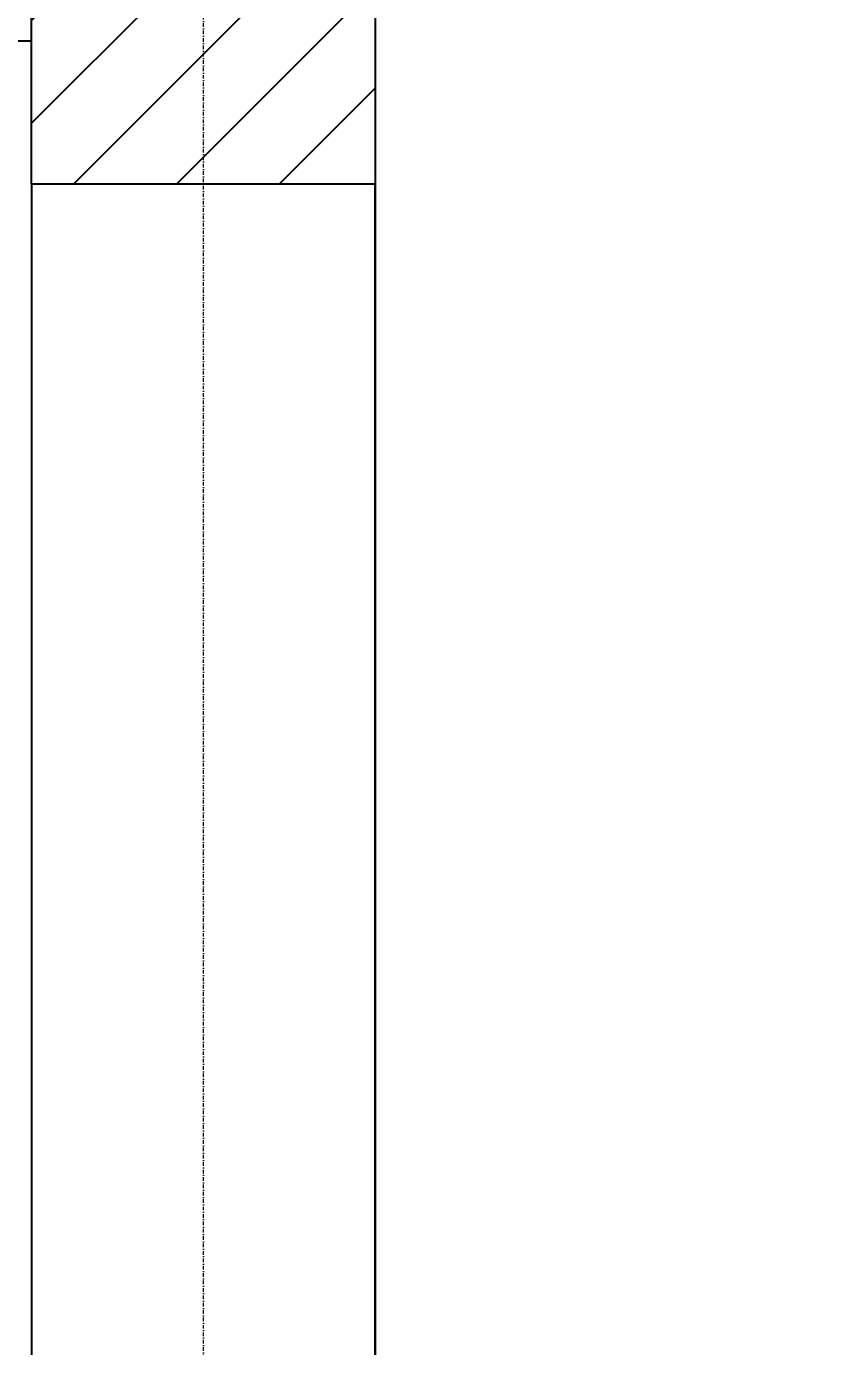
# Model space of a CAD drawing. Header units: millimetres. Extents: x -455371 to 117772, y -78417 to 116564.
# Drawn here: x -20644 to -19939, y 54284 to 55435 of the extents above; entities that cross this region are included whole.
import ezdxf

# ---------------------------------------------------------------- set-up
doc = ezdxf.new("R2010")
doc.units = ezdxf.units.MM
doc.linetypes.add('TRATTOPUNTO', pattern=[25.4, 12.7, -6.35, 0, -6.35])
doc.layers.get('0').update_dxf_attribs({"color": 255})
for name, color, linetype, lineweight in [('Cls', 7, 'Continuous', 25), ('fili fissi tratteggiati', 210, 'TRATTOPUNTO', 18), ('quote', 5, 'Continuous', 15)]:
    doc.layers.add(name, color=color, linetype=linetype, lineweight=lineweight)
doc.layers.add('RETINI', color=253, linetype='Continuous')
doc.styles.get("Standard").update_dxf_attribs({"font": 'arial.ttf'})
doc.dimstyles.new('scala1 a 50', dxfattribs={"dimtxt": 75, "dimasz": 50, "dimexe": 0.18, "dimexo": 250, "dimgap": 100, "dimtad": 2, "dimdec": 0, "dimlfac": 0.1, "dimzin": 0, "dimdsep": 46, "dimtxsty": 'Standard', "dimblk": 'OBLIQUE', "dimcen": -100, "dimadec": 0, "dimazin": 0, "dimtfac": 1, "dimtdec": 0, "dimtofl": 0, "dimtmove": 0, "dimatfit": 3, "dimfxl": 250, "dimfxlon": 1, "dimtolj": 1, "dimtzin": 0, "dimarcsym": 0})

# ---------------------------------------------------------------- blocks, each defined once
blk = doc.blocks.new('_Oblique')
at = {"color": 0, "linetype": 'ByBlock', "lineweight": -2}
blk.add_line((-0.5, -0.5), (0.5, 0.5), dxfattribs=at)
blk = doc.blocks.new('*D2223')
at = {"layer": 'Defpoints', "color": 0, "transparency": 16777216}
for p in [(-20489.5, 55572.5), (-19377.1, 55572.5), (-20339.5, 52822.5)]:
    blk.add_point(p, dxfattribs=at)
at = {"layer": 'quote', "color": 0, "lineweight": -2, "transparency": 16777216}
for p, q in [((-19627.1, 55572.5), (-19376.9, 55572.5)), ((-19377.1, 52822.5), (-19377.1, 55572.5)), ((-19627.1, 52822.5), (-19376.9, 52822.5))]:
    blk.add_line(p, q, dxfattribs=at)
at = {"layer": 'quote', "color": 0, "lineweight": -2, "transparency": 16777216, "xscale": 50, "yscale": 50, "zscale": 50}
for p, rotation in [((-19377.1, 55572.5), 90), ((-19377.1, 52822.5), 270)]:
    blk.add_blockref('_Oblique', p, dxfattribs=dict(at, rotation=rotation))
at = {"layer": 'quote', "color": 0, "transparency": 16777216, "insert": (-19238.8, 54197.5), "char_height": 75, "attachment_point": 5, "rotation": 90}
blk.add_mtext('\\A1;275', dxfattribs=at)

msp = doc.modelspace()

# ---------------------------------------------------------------- hatches: boundary and pattern name
at = {"layer": 'RETINI'}
h = msp.add_hatch(dxfattribs=at)
h.set_pattern_fill('ANSI31', color=256, scale=20)
h.set_pattern_definition([(45, (82892.63, 5500), (-44.90128, 44.90128), [])])
h.paths.add_polyline_path([(-20339.5, 55572.5), (-20489.5, 55572.5), (-20489.5, 55297.5), (-20339.5, 55297.5)])
h.paths.add_polyline_path([(-20489.5, 55572.5), (-20489.5, 55847.5), (-20639.5, 55847.5), (-20639.5, 55297.5), (-20489.5, 55297.5)])
h.paths.add_polyline_path([(-20339.5, 55847.5), (-20489.5, 55847.5), (-20489.5, 55572.5), (-20339.5, 55572.5)])

# ---------------------------------------------------------------- linework, layer by layer
at = {"layer": 'Cls'}
for points in [[(-38389.5, 52822.5), (-38389.5, 59722.5), (-20339.5, 59722.5), (-20339.5, 52822.5)], [(-20639.5, 55297.5), (-20639.5, 55847.5), (-20339.5, 55847.5), (-20339.5, 55297.5), (-20639.5, 55297.5)], [(-24464.5, 55422.5), (-20639.5, 55422.5)], [(-20639.5, 55297.5), (-20639.5, 52822.5)], [(-20339.5, 52822.5), (-20339.5, 55297.5)]]:
    msp.add_lwpolyline(points, dxfattribs=at)
at = {"layer": 'fili fissi tratteggiati', "ltscale": 0.25}
msp.add_lwpolyline([(-20489.5, 52822.5), (-20489.5, 61222.5)], dxfattribs=at)

# ---------------------------------------------------------------- dimensions: what is measured, and where the dimension line sits
at = {"layer": 'quote'}
dim = msp.add_linear_dim(base=(-19377.1, 55572.5), p1=(-20339.5, 52822.5), p2=(-20489.5, 55572.5), angle=90, dimstyle='scala1 a 50', dxfattribs=at)
dim.commit()
dim.dimension.update_dxf_attribs({"geometry": '*D2223', "text_midpoint": (-19238.8, 54197.5)})

doc.saveas('drawing.dxf')
